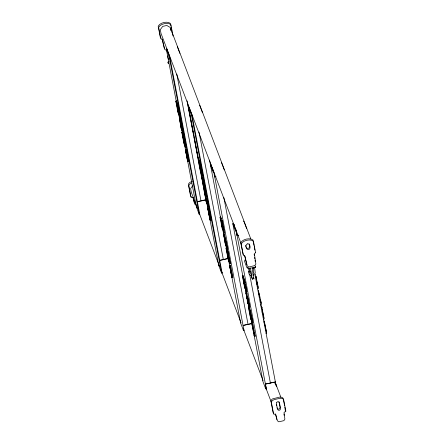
<?xml version="1.0" encoding="UTF-8"?>
<svg xmlns="http://www.w3.org/2000/svg" width="444" height="444" viewBox="0 0 444 444"><rect width="100%" height="100%" fill="white"/><g stroke="black" fill="none" stroke-linecap="round" stroke-linejoin="round"><path stroke-width="0.67" d="M167.993 55.822L167.843 56.91L168.443 59.49M244.827 260.056L244.611 261.472L246.72 267.371L248.068 268.215L249.611 268.182M285.276 410.378L284.848 407.159M167.999 62.099L168.298 63.531L167.999 62.099L169.253 61.816M192.602 185.858L190.604 188.6L191.32 192.335L197.48 208.502M176.551 102.842L166.295 49.079L166.75 48.768L169.652 56.382L199.767 214.269L199.245 214.385L196.415 206.965L184.338 143.673M198.779 160.822L188.65 107.737L189.105 107.431L192.008 115.04L222.122 272.927L221.6 273.049L218.77 265.623L206.565 201.654M196.415 206.965L196.942 206.843M218.77 265.623L219.219 265.318M276.751 386.447L276.296 386.757M248.696 271.772L249.306 271.273L250.155 271.423L250.066 272.017L249.162 272.233L248.696 271.772L249.078 274.12L250.477 275.441M179.126 113.609L178.41 113.675L177.977 112.537L175.824 101.243L176.484 100.927L177.411 104.618M201.482 172.272L200.766 172.339L200.333 171.195L198.179 159.907L198.84 159.59L200.005 164.546M220.052 217.316L222.111 224.964L221.284 220.54L221.972 220.291L222.411 221.456L224.609 232.972L223.87 232.972L223.437 231.835L221.617 224.353L222.644 229.748L222.205 228.605L220.052 217.316L220.712 216.999L221.761 221.323M235.475 230.153L236.136 229.842M245.71 288.345L244.999 288.406L244.561 287.268L242.407 275.974L243.068 275.663L243.995 279.354M257.831 288.816L258.491 288.5L255.899 276.068L256.61 279.787M183.772 136.408L183.666 135.12L186.258 147.686L185.525 147.686L185.037 146.409L183.45 139.732L184.393 144.716L183.955 143.579L181.801 132.284L182.467 131.973L182.984 134.682M206.022 193.778L208.613 206.343L207.881 206.349L207.392 205.073L205.805 198.39L206.749 203.38L206.31 202.236L204.157 190.948L204.823 190.631L205.467 194.022M229.337 260.722L228.621 260.789L228.188 259.646L226.035 248.357L226.695 248.046L227.345 251.432M251.693 319.386L250.977 319.447L250.544 318.309L248.39 307.015L249.051 306.704M263.57 319.236L264.236 318.92L261.644 306.488L261.993 308.319M178.41 113.675L177.384 108.281L179.204 115.762L179.642 116.905L180.381 116.9L177.739 104.223L177.051 104.473L177.894 108.913L177.112 106.86L176.257 102.381L176.928 102.092M199.284 160.75L198.612 161.044L198.179 159.907M220.485 218.454L221.156 218.165M244.999 288.406L243.972 283.017L245.793 290.498L246.226 291.636L246.964 291.636L244.328 278.954L243.639 279.204L244.483 283.649L243.701 281.59L242.84 277.117L243.512 276.823M185.525 147.686L183.489 139.066L183.35 136.386L182.978 135.37L183.233 138.528L182.234 133.422L182.906 133.133L180.813 125.968L181.224 128.732L181.94 128.66M207.881 206.349L205.844 197.73L205.705 195.049L205.333 194.028L205.589 197.186L204.59 192.086L205.261 191.797L203.169 184.632L203.58 187.39L204.296 187.324M228.088 254.179L227.894 251.193L230.492 263.758L229.753 263.758L227.211 251.443L227.445 254.567L226.468 249.495L227.139 249.206L225.041 242.041L225.458 244.799L226.168 244.733M250.355 311.139L250.25 309.851L252.847 322.416L252.109 322.422L249.567 310.101L249.8 313.231L248.823 308.158L249.495 307.87L247.397 300.705L247.813 303.463L248.523 303.396M179.326 118.115L180.003 117.832L180.358 118.764L183.339 132.329L182.595 132.329L179.326 118.115L181.224 128.732M201.681 176.779L202.359 176.496L202.714 177.422L205.694 190.992L204.95 190.987L201.681 176.779L203.58 187.39M223.56 234.188L224.231 233.905L224.592 234.837L227.567 248.401L226.829 248.401L223.56 234.188L225.458 244.799M245.915 292.846L246.587 292.568L246.947 293.495L249.922 307.065L249.184 307.059L245.915 292.846L247.813 303.463M185.326 149.395L185.997 149.117L186.402 150.177L188.567 161.533L187.845 161.572L187.446 160.528L185.326 149.395L187.845 161.572M207.681 208.053L208.353 207.775L208.758 208.835L210.922 220.191L210.201 220.23L209.801 219.192L207.681 208.053L210.201 220.23M229.554 265.468L230.231 265.185L230.636 266.25L232.8 277.605L232.073 277.639L231.679 276.601L229.554 265.468L232.073 277.639M252.586 323.848L251.909 324.126L254.429 336.302L255.156 336.263L252.586 323.848L253.097 326.518M266.017 333.444L266.694 333.166L264.174 320.99L266.694 333.166M191.519 183.056L189.527 184.254L188.828 185.697L191.031 197.241L191.297 197.658L192.94 197.58L193.212 197.919L194.811 204.185L196.292 205.217M179.676 119.025L180.358 118.764M202.031 177.689L202.714 177.422M223.909 235.098L224.592 234.837M246.265 293.756L246.947 293.495M185.72 150.433L186.402 150.177M208.075 209.096L208.758 208.835M229.953 266.505L230.636 266.25M252.309 325.169L252.991 324.908M199.439 165.379L200.25 167.577L199.406 163.131L200.094 162.881L202.736 175.563L201.998 175.563L201.559 174.425L200.522 168.992L199.756 167.044M183.35 136.386L184.044 136.158M205.705 195.049L206.399 194.822M227.583 252.458L228.277 252.231M249.939 311.122L250.632 310.889M179.642 116.905L177.489 105.611L178.183 105.383M201.998 175.563L199.844 164.274L200.538 164.047M223.87 232.972L221.717 221.684L222.411 221.456M246.226 291.636L244.072 280.342L244.766 280.114M166.295 49.079L169.125 56.499L169.652 56.382M188.65 107.737L191.481 115.163L192.008 115.04M210.983 164.835L210.456 164.957L213.287 172.377L213.88 172.45L210.983 164.835L211.372 166.877M192.291 181.596C190.565 181.801 188.822 182.695 188.378 184.515L190.581 196.059L191.314 196.57M215.989 176.69L214.674 176.779M197.208 201.665L200.316 200.96M201.559 200.682L205.905 199.7L206.621 203.258M197.28 201.854L205.983 199.889L187.074 100.788M243.068 277.378L232.811 223.615L233.339 223.499L236.236 231.113L266.356 389L265.756 388.927L262.931 381.501L250.854 318.215M243.279 221.256L243.8 221.14M238.273 235.159L237.029 235.442L238.345 235.353M220.185 260.184L223.293 259.485M223.915 259.34L227.023 258.641M219.636 260.517L227.717 258.691M252.175 268.259L255.511 267.51L255.183 266.039L255.511 267.51M228.371 258.869L240.576 322.844L241.098 322.721M248.002 324.314L243.029 325.435L251.798 323.665M248.623 324.176L251.726 323.476M266.356 389L265.384 384.099L270.357 382.978M270.979 382.833L272.216 382.556M273.46 382.273L274.703 381.995M255.633 277.3L256.338 277.211M261.372 307.714L262.082 307.631M250.544 318.309L251.249 318.226M263.853 322.089L264.569 322.033M226.573 247.735L227.311 247.724L227.567 248.401M248.929 306.393L249.667 306.382L248.324 301.165M213.764 171.889L244 330.336L243.401 330.264L240.576 322.844M236.236 231.113L235.642 231.041L232.811 223.615M161.172 38.056L160.356 37.579L158.181 26.19C160.018 22.605 167.277 20.862 170.424 23.427L170.934 26.107M273.854 413.153L273.116 412.643L270.918 401.099L271.611 399.656L272.522 398.895L279.731 397.075L281.996 397.313L283.167 398.335L284.587 405.805M250.177 268.714L247.774 268.159L247.43 267.382M166.378 50.366L164.724 49.406L162.365 39.461L160.806 38.756L158.636 27.367C160.467 23.787 167.727 22.039 170.873 24.609L173.049 35.997M204.246 184.993L203.274 180.497M226.124 242.407L225.125 237.845L225.491 240.282M262.798 312.67L263.331 315.34M252.958 267.682L253.319 268.082L253.091 267.349L253.768 272.993M276.995 407.853L277.844 408.996L278.838 409.135L279.692 408.58L280.059 407.165L279.037 401.809M243.184 254.562L240.72 242.768C242.557 239.188 249.817 237.44 252.963 240.01L253.985 245.371M235.986 231.496L236.336 232.406M258.341 290.16L261.572 304.268L260.911 304.584L261.499 307.015M250.805 238.966L170.196 27.45L166.789 25.463L162.687 26.39L160.29 29.681L161 33.411L241.364 244.289M177.284 46.598L179.881 53.402M199.639 105.261L202.47 112.682M221.445 162.476L224.276 169.902M244.039 221.756L246.631 228.56M253.319 277.406L254.001 279.093L253.069 275.069M175.824 101.243L176.257 102.381M177.051 104.473L177.489 105.611M199.406 163.131L199.844 164.274M221.284 220.54L221.717 221.684M242.407 275.974L242.84 277.117M243.639 279.204L244.072 280.342M178.205 107.742L178.582 108.73M179.937 115.74L180.381 116.9M202.292 174.398L202.736 175.563M181.74 126.429L183.078 131.652M225.746 241.919L227.311 247.724M205.694 190.992L204.54 186.264M181.801 132.284L182.234 133.422M204.157 190.948L204.59 192.086M226.035 248.357L226.468 249.495M248.39 307.015L248.823 308.158M185.764 146.381L186.258 147.686M208.452 205.911L206.704 199.045M230.159 262.887L230.492 263.758M252.847 322.416L250.743 314.402M205.439 199.306L207.659 205.128M228.116 258.813L229.354 262.049M275.202 382.362L280.874 397.241M229.753 263.758L227.683 255.805L228.621 260.789M252.109 322.422L250.039 314.463L250.977 319.447M274.575 382.234L275.28 384.093M188.167 160.473L188.567 161.533M232.395 276.54L232.8 277.605M255.156 336.263L254.24 332.534M254.035 335.264L254.429 336.302M265.384 384.099L275.397 382.045L254.678 273.437M199.062 212.41L199.767 214.269M221.417 271.073L222.122 272.927M243.456 328.91L244 330.336M199.45 213.681L219.663 266.722M221.639 271.894L240.864 322.35M243.578 329.465L263.053 380.569M265.762 387.684L271.434 402.558M256.987 281.835L257.553 284.715M245.432 284.837L246.52 290.47M178.849 110.101L179.809 115.063M252.891 273.698L253.402 275.352L251.898 267.332M250.965 275.247L252.431 279.448L251.493 275.424M275.458 413.947L276.901 419.586M192.924 197.364L194.361 203.008M249.295 268.603L250.632 273.92M244.611 255.522L246.814 264.807M228.421 255.788L229.998 262.454M162.071 38.944L164.274 48.224M185.609 145.715L184.155 139.671M247.536 296.703L248.329 300.316M181.74 125.58L180.919 121.839L181.169 123.615M259.052 293.617L259.307 294.788M259.562 295.965L259.818 297.136M260.406 299.85L261.1 303.036M236.48 233.067L237.057 235.709M214.463 174.997L214.89 176.978M223.104 226.274L223.782 229.787M276.04 385.409L275.324 381.857L275.968 385.22M228.26 258.364L228.976 261.916M205.905 199.7L206.549 203.063M254.24 246.709L254.878 250.061M257.803 286.041L258.058 287.362M262.226 309.535L262.459 310.756M263.564 316.561L263.797 317.782M255.106 273.981L255.344 275.219M256.793 283.394L257.054 284.754M262.149 311.782L262.41 313.137M250.327 267.688L251.754 275.169C251.959 276.978 251.065 272.649 251.321 274.536M276.357 404.506L276.612 405.844M248.412 267.771L249.189 271.845M249.578 273.881L270.429 383.166M234.138 224.281L234.526 226.318M244.328 278.954L245.049 282.745M249.495 307.87L249.966 310.35M251.099 316.272L251.337 317.516M253.352 327.855L253.985 331.196M233.339 223.499L233.855 226.218M245.066 284.97L245.327 286.319M249.312 308.058L249.567 309.413M243.068 275.663L243.329 277.017M243.59 278.371L243.845 279.726M245.144 288.267L247.092 298.479M247.869 302.558L248.912 308.003M223.859 197.569L248.074 324.503M212.46 167.926L212.848 169.969M221.972 220.291L222.45 222.821M230.231 265.185L230.869 268.526M231.124 269.863L232.268 275.874M227.139 249.206L227.611 251.693M228.388 255.744L228.627 256.987M220.712 216.999L221.101 219.031M209.562 160.129L220.585 218.037M222.527 228.244L224.475 238.456M225.619 244.3L226.684 250.022M227.334 253.424L227.594 254.789M199.023 132.062L223.365 259.673M191.481 115.163L221.6 273.049M200.094 162.881L200.699 166.039M201.387 169.675L202.031 173.049M208.353 207.775L209.118 211.782M209.374 213.12L210.523 219.131M189.105 107.431L189.471 109.368M200.705 168.221L200.966 169.569M205.261 191.797L205.855 194.905M206.627 198.956L206.865 200.2M198.84 159.59L199.484 162.976M200.727 171.029L202.669 181.235M203.84 187.362L204.617 191.447M187.39 102.636L191.536 124.353M191.791 125.713L193.734 135.897M193.995 137.252L198.268 159.651M200.599 171.872L200.86 173.227M201.115 174.586L201.376 175.941M203.707 188.162L204.223 190.876M171.19 27.445L171.834 30.797M172.089 32.135L172.599 34.815M170.313 28.072L170.785 30.558M176.795 74.076L201.01 201.01M169.125 56.499L199.245 214.385M177.739 104.223L178.582 108.647M182.906 133.133L183.383 135.62M185.997 149.117L186.508 151.787M186.763 153.125L187.784 158.469M166.75 48.768L167.238 51.349M176.484 100.927L177.128 104.318M178.499 113.048L179.537 118.493M179.798 119.852L180.059 121.212M181.224 127.339L182.262 132.784M247.574 297.158L247.752 298.346M224.231 233.905L224.647 236.641M202.669 178.549L202.88 179.914M181.685 126.995L181.851 128.105M180.003 117.832L180.314 119.886M259.085 294.056L259.257 295.21M214.213 174.747L214.408 176.074M254.151 254.068L254.345 255.422M254.64 257.453L254.839 258.802M255.034 260.156L255.233 261.51M283.944 414.019L284.11 415.312M254.573 267.227L255.283 273.143M246.12 247.197A4.834 4.34 -20.9 0 0 247.053 248.29L248.174 248.396L249.167 247.819A4.834 4.34 -20.9 0 0 249.134 243.861M245.848 246.62A4.834 4.34 -20.9 0 1 245.593 245.299M285.819 411.055L285.725 411.56L284.193 412.199L284.066 412.626L284.887 419.069L283.905 420.657L278.832 421.8L277.35 420.768L275.746 414.496L275.474 414.163L273.837 414.241L273.565 413.819L271.367 402.281L272.061 400.838L274.053 399.639L280.181 398.257L282.451 398.496L283.616 399.517L285.819 411.055M255.583 252.581L254.406 253.896L255.877 264.041L254.712 265.64L248.918 266.949L247.264 265.984L244.905 256.044L243.345 255.339L241.17 243.95C243.007 240.365 250.266 238.622 253.413 241.192L255.583 252.581M276.79 402.264L276.423 403.679L277.445 409.035L278.299 410.173L279.287 410.312L280.147 409.757L280.508 408.341L279.487 402.991L278.638 401.848L277.644 401.709L276.79 402.264M247.53 243.845L246.542 244.422A4.834 4.34 -20.9 0 0 247.502 249.473L248.623 249.572L249.617 248.995A4.834 4.34 -20.9 0 0 248.651 243.945L247.53 243.845M181.185 126.457L180.203 121.978L181.185 126.457M203.541 185.115L202.558 180.636L203.541 185.115M225.419 242.524L224.436 238.045L225.419 242.524M247.774 301.187L246.792 296.709L247.774 301.187"/></g></svg>
